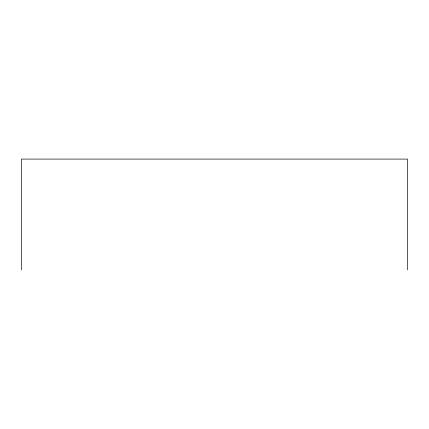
<?xml version="1.0" encoding="UTF-8"?>
<svg xmlns="http://www.w3.org/2000/svg" width="429" height="429" viewBox="0 0 429 429"><rect width="100%" height="100%" fill="white"/><g stroke="black" fill="none" stroke-linecap="round" stroke-linejoin="round"><path stroke-width="0.64" d="M407.55 269.916L407.55 159.084L21.45 159.084L21.45 269.916"/></g></svg>
